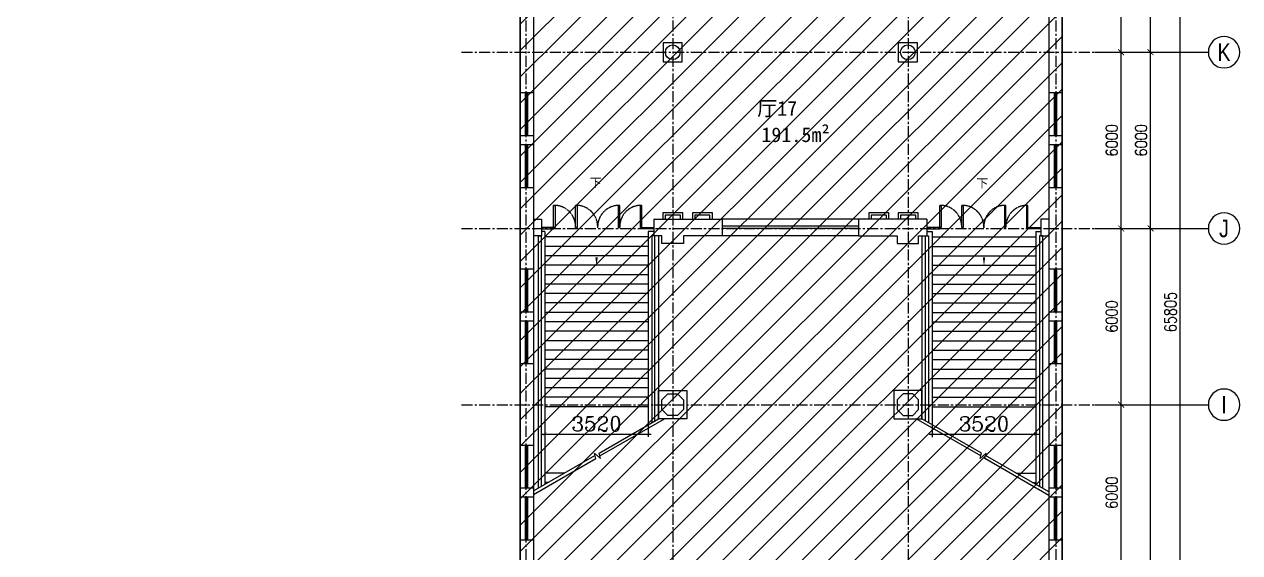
# Model space of a CAD drawing. Header units: millimetres. Extents: x -6028 to 253167, y -4970 to 98364.
# Drawn here: x 79333 to 120678, y 43179 to 61172 of the extents above; entities that cross this region are included whole.
import ezdxf
from ezdxf.enums import TextEntityAlignment as Align

# ---------------------------------------------------------------- set-up
doc = ezdxf.new("R2010")
doc.units = ezdxf.units.MM
doc.linetypes.add('2F-I-AR$0$CENTER', pattern=[2, 1.25, -0.25, 0.25, -0.25])
doc.linetypes.add('2F-I-AR$0$DASH', pattern=[0.35, 0.25, -0.1])
doc.layers.get('DefPoints').update_dxf_attribs({"color": 250})
for name, color, linetype in [('2F-I-AR$0$0-建-楼梯', 1, 'Continuous'), ('2F-I-AR$0$0-建-轴号', 1, 'Continuous'), ('2F-I-AR$0$0-标注', 4, 'Continuous'), ('2F-I-AR$0$1-墙', 7, 'Continuous'), ('2F-I-AR$0$1-完成面', 3, 'Continuous'), ('2F-I-AR$0$1-窗', 2, 'Continuous'), ('2F-I-AR$0$A-stairs', 2, 'Continuous'), ('2F-I-AR$0$AXIS_TEXT', 7, 'Continuous'), ('2F-I-AR$0$GZET_DIM_1-200_平面尺寸标注', 1, 'Continuous'), ('2F-I-AR$0$I—平面—门', 1, 'Continuous')]:
    doc.layers.add(name, color=color, linetype=linetype)
doc.layers.add('2F-I-AR$0$GZET_COL_GRID_1-200_轴线', color=8, linetype='2F-I-AR$0$CENTER', lineweight=25)
doc.layers.add('2F-I-AR$0$I-SCOPE', color=252, linetype='Continuous', lineweight=35)
doc.styles.add('2F-I-AR$0$COMPLEX', font='COMPLEX')
doc.styles.add('2F-I-AR$0$GZET-DIMT', font='romans.shx', dxfattribs={"width": 0.8})
doc.styles.add('2F-I-AR$0$GZET-HT', font='arial.ttf', dxfattribs={"width": 0.8})
doc.styles.add('2F-I-AR$0$MtXpl_', font='SimSun.ttf')
doc.styles.add('2F-I-AR$0$Standard', font='arial.ttf')
doc.dimstyles.new('2F-I-AR$0$GZET_200', dxfattribs={"dimscale": 200, "dimtxt": 2, "dimasz": 1, "dimexe": 1, "dimexo": 1.5, "dimgap": 0.6, "dimtad": 1, "dimdec": 0, "dimrnd": 0.005, "dimzin": 0, "dimdsep": 46, "dimtxsty": '2F-I-AR$0$GZET-DIMT', "dimblk": '2F-I-AR$0$_ArchTick', "dimcen": 0.125, "dimclrd": 1, "dimclre": 1, "dimclrt": 2, "dimadec": 0, "dimazin": 0, "dimtfac": 1, "dimtdec": 0, "dimtix": 1, "dimtmove": 2, "dimatfit": 3, "dimldrblk": '2F-I-AR$0$_Dot', "dimfxl": 1, "dimtvp": 1, "dimtolj": 1, "dimtzin": 0, "dimarcsym": 0})
doc.dimstyles.new('2F-I-AR$0$SCG-1.200', dxfattribs={"dimscale": 100, "dimtxt": 5, "dimasz": 1, "dimexe": 1, "dimexo": 1.5, "dimgap": 1, "dimtad": 1, "dimdec": 0, "dimrnd": 5, "dimzin": 0, "dimdsep": 46, "dimtxsty": '2F-I-AR$0$COMPLEX', "dimblk": '2F-I-AR$0$_ArchTick', "dimcen": 0, "dimdle": 1, "dimclrd": 9, "dimclre": 9, "dimclrt": 2, "dimadec": 0, "dimazin": 0, "dimtfac": 1, "dimtdec": 0, "dimtix": 1, "dimtmove": 2, "dimatfit": 3, "dimldrblk": '2F-I-AR$0$_ArchTick', "dimfxl": 5, "dimfxlon": 1, "dimtfill": 1, "dimtolj": 1, "dimtzin": 0, "dimarcsym": 0})

# ---------------------------------------------------------------- blocks, each defined once
blk = doc.blocks.new('2F-I-AR$0$chuanghu1')
for p, q in [((0, 3230), (450, 3230)), ((0, 1770), (450, 1770)), ((0, 1460), (450, 1460)), ((0, 0), (450, 0))]:
    blk.add_line(p, q)
at = {"layer": '2F-I-AR$0$1-窗'}
for p, q in [((185, 3230), (185, 1770)), ((225, 3230), (225, 1770)), ((265, 3230), (265, 1770)), ((185, 1460), (185, 0)), ((225, 1460), (225, 0)), ((265, 1460), (265, 0))]:
    blk.add_line(p, q, dxfattribs=at)
blk = doc.blocks.new('2F-I-AR$0$_ArchTick')
at = {"color": 2, "linetype": 'ByBlock', "const_width": 0.15}
blk.add_lwpolyline([(-0.5, -0.5), (0.5, 0.5)], dxfattribs=at)
blk = doc.blocks.new('*D90')
at = {"layer": '2F-I-AR$0$A-stairs', "color": 9, "lineweight": -2, "transparency": 16777216}
for p, q in [((97040, 47720), (97040, 47120)), ((100560, 47720), (100560, 47120)), ((96940, 47220), (100660, 47220))]:
    blk.add_line(p, q, dxfattribs=at)
at = {"layer": 'DefPoints', "color": 0, "transparency": 16777216}
for p in [(97040, 48149), (100560, 48149), (100560, 47220)]:
    blk.add_point(p, dxfattribs=at)
at = {"layer": '2F-I-AR$0$A-stairs', "color": 9, "lineweight": -2, "transparency": 16777216, "xscale": 100, "yscale": 100, "zscale": 100, "rotation": 180}
blk.add_blockref('2F-I-AR$0$_ArchTick', (97040, 47220), dxfattribs=at)
at = {"layer": '2F-I-AR$0$A-stairs', "color": 9, "lineweight": -2, "transparency": 16777216, "xscale": 100, "yscale": 100, "zscale": 100}
blk.add_blockref('2F-I-AR$0$_ArchTick', (100560, 47220), dxfattribs=at)
at = {"layer": '2F-I-AR$0$A-stairs', "color": 2, "transparency": 16777216, "insert": (98800, 47570), "char_height": 500, "attachment_point": 5, "style": '2F-I-AR$0$COMPLEX', "bg_fill": 3, "box_fill_scale": 1.1, "bg_fill_color": 256, "bg_fill_true_color": 13158600, "bg_fill_transparency": 0}
blk.add_mtext('\\A1;3520', dxfattribs=at)
blk = doc.blocks.new('*D91')
at = {"layer": '2F-I-AR$0$A-stairs', "color": 9, "lineweight": -2, "transparency": 16777216}
for p, q in [((110220, 47719), (110220, 47119)), ((113740, 47719), (113740, 47119)), ((110120, 47219), (113840, 47219))]:
    blk.add_line(p, q, dxfattribs=at)
at = {"layer": 'DefPoints', "color": 0, "transparency": 16777216}
for p in [(110220, 48149), (113740, 48149), (113740, 47219)]:
    blk.add_point(p, dxfattribs=at)
at = {"layer": '2F-I-AR$0$A-stairs', "color": 9, "lineweight": -2, "transparency": 16777216, "xscale": 100, "yscale": 100, "zscale": 100, "rotation": 180}
blk.add_blockref('2F-I-AR$0$_ArchTick', (110220, 47219), dxfattribs=at)
at = {"layer": '2F-I-AR$0$A-stairs', "color": 9, "lineweight": -2, "transparency": 16777216, "xscale": 100, "yscale": 100, "zscale": 100}
blk.add_blockref('2F-I-AR$0$_ArchTick', (113740, 47219), dxfattribs=at)
at = {"layer": '2F-I-AR$0$A-stairs', "color": 2, "transparency": 16777216, "insert": (111980, 47569), "char_height": 500, "attachment_point": 5, "style": '2F-I-AR$0$COMPLEX', "bg_fill": 3, "box_fill_scale": 1.1, "bg_fill_color": 256, "bg_fill_true_color": 13158600, "bg_fill_transparency": 0}
blk.add_mtext('\\A1;3520', dxfattribs=at)
blk = doc.blocks.new('2F-I-AR$0$_AXISO')
blk.add_circle((0, 0), 0.5)
at = {"layer": '2F-I-AR$0$AXIS_TEXT', "style": '2F-I-AR$0$GZET-HT', "width": 0.8}
blk.add_attdef('A', text='', height=0.56, dxfattribs=at).set_placement((0, 0), align=Align.MIDDLE_CENTER)
blk = doc.blocks.new('*D266')
at = {"layer": '2F-I-AR$0$GZET_DIM_1-200_平面尺寸标注', "color": 1, "lineweight": -2, "transparency": 16777216}
for p, q in [((115746, 48220), (116845, 48220)), ((116645, 42220), (116645, 48220)), ((115746, 42220), (116845, 42220))]:
    blk.add_line(p, q, dxfattribs=at)
at = {"layer": 'DefPoints', "color": 0, "transparency": 16777216}
for p in [(115446, 48220), (116645, 48220), (115446, 42220)]:
    blk.add_point(p, dxfattribs=at)
at = {"layer": '2F-I-AR$0$GZET_DIM_1-200_平面尺寸标注', "color": 1, "lineweight": -2, "transparency": 16777216, "xscale": 200, "yscale": 200, "zscale": 200}
for p, rotation in [((116645, 48220), 90), ((116645, 42220), 270)]:
    blk.add_blockref('2F-I-AR$0$_ArchTick', p, dxfattribs=dict(at, rotation=rotation))
at = {"layer": '2F-I-AR$0$GZET_DIM_1-200_平面尺寸标注', "color": 2, "transparency": 16777216, "insert": (116325, 45220), "char_height": 400, "attachment_point": 5, "rotation": 90, "style": '2F-I-AR$0$GZET-DIMT'}
blk.add_mtext('\\A1;6000', dxfattribs=at)
blk = doc.blocks.new('2F-I-AR$0$_Dot')
at = {"color": 0, "linetype": 'ByBlock', "lineweight": -2}
blk.add_line((-0.5, 0), (-1, 0), dxfattribs=at)
at = {"color": 0, "linetype": 'ByBlock', "const_width": 0.5}
blk.add_lwpolyline([(-0.25, 0, 1), (0.25, 0, 1)], format="xyb", close=True, dxfattribs=at)
blk = doc.blocks.new('*D267')
at = {"layer": '2F-I-AR$0$GZET_DIM_1-200_平面尺寸标注', "color": 1, "lineweight": -2, "transparency": 16777216}
for p, q in [((115746, 54220), (116845, 54220)), ((116645, 48220), (116645, 54220)), ((115746, 48220), (116845, 48220))]:
    blk.add_line(p, q, dxfattribs=at)
at = {"layer": 'DefPoints', "color": 0, "transparency": 16777216}
for p in [(115446, 54220), (116645, 54220), (115446, 48220)]:
    blk.add_point(p, dxfattribs=at)
at = {"layer": '2F-I-AR$0$GZET_DIM_1-200_平面尺寸标注', "color": 1, "lineweight": -2, "transparency": 16777216, "xscale": 200, "yscale": 200, "zscale": 200}
for p, rotation in [((116645, 54220), 90), ((116645, 48220), 270)]:
    blk.add_blockref('2F-I-AR$0$_ArchTick', p, dxfattribs=dict(at, rotation=rotation))
at = {"layer": '2F-I-AR$0$GZET_DIM_1-200_平面尺寸标注', "color": 2, "transparency": 16777216, "insert": (116325, 51220), "char_height": 400, "attachment_point": 5, "rotation": 90, "style": '2F-I-AR$0$GZET-DIMT'}
blk.add_mtext('\\A1;6000', dxfattribs=at)
blk = doc.blocks.new('*D268')
at = {"layer": '2F-I-AR$0$GZET_DIM_1-200_平面尺寸标注', "color": 1, "lineweight": -2, "transparency": 16777216}
for p, q in [((115746, 60220), (116845, 60220)), ((116645, 54220), (116645, 60220)), ((115746, 54220), (116845, 54220))]:
    blk.add_line(p, q, dxfattribs=at)
at = {"layer": 'DefPoints', "color": 0, "transparency": 16777216}
for p in [(115446, 60220), (116645, 60220), (115446, 54220)]:
    blk.add_point(p, dxfattribs=at)
at = {"layer": '2F-I-AR$0$GZET_DIM_1-200_平面尺寸标注', "color": 1, "lineweight": -2, "transparency": 16777216, "xscale": 200, "yscale": 200, "zscale": 200}
for p, rotation in [((116645, 60220), 90), ((116645, 54220), 270)]:
    blk.add_blockref('2F-I-AR$0$_ArchTick', p, dxfattribs=dict(at, rotation=rotation))
at = {"layer": '2F-I-AR$0$GZET_DIM_1-200_平面尺寸标注', "color": 2, "transparency": 16777216, "insert": (116325, 57220), "char_height": 400, "attachment_point": 5, "rotation": 90, "style": '2F-I-AR$0$GZET-DIMT'}
blk.add_mtext('\\A1;6000', dxfattribs=at)
blk = doc.blocks.new('*D269')
at = {"layer": '2F-I-AR$0$GZET_DIM_1-200_平面尺寸标注', "color": 1, "lineweight": -2, "transparency": 16777216}
for p, q in [((115746, 66215), (116845, 66215)), ((116645, 60220), (116645, 66215)), ((115746, 60220), (116845, 60220))]:
    blk.add_line(p, q, dxfattribs=at)
at = {"layer": 'DefPoints', "color": 0, "transparency": 16777216}
for p in [(115446, 66215), (116645, 66215), (115446, 60220)]:
    blk.add_point(p, dxfattribs=at)
at = {"layer": '2F-I-AR$0$GZET_DIM_1-200_平面尺寸标注', "color": 1, "lineweight": -2, "transparency": 16777216, "xscale": 200, "yscale": 200, "zscale": 200}
for p, rotation in [((116645, 66215), 90), ((116645, 60220), 270)]:
    blk.add_blockref('2F-I-AR$0$_ArchTick', p, dxfattribs=dict(at, rotation=rotation))
at = {"layer": '2F-I-AR$0$GZET_DIM_1-200_平面尺寸标注', "color": 2, "transparency": 16777216, "insert": (116325, 63217), "char_height": 400, "attachment_point": 5, "rotation": 90, "style": '2F-I-AR$0$GZET-DIMT'}
blk.add_mtext('\\A1;5995', dxfattribs=at)
blk = doc.blocks.new('*D288')
at = {"layer": '2F-I-AR$0$GZET_DIM_1-200_平面尺寸标注', "color": 1, "lineweight": -2, "transparency": 16777216}
for p, q in [((115886, 54220), (117845, 54220)), ((117645, 24220), (117645, 54220)), ((115746, 24220), (117845, 24220))]:
    blk.add_line(p, q, dxfattribs=at)
at = {"layer": 'DefPoints', "color": 0, "transparency": 16777216}
for p in [(115586, 54220), (117645, 54220), (115446, 24220)]:
    blk.add_point(p, dxfattribs=at)
at = {"layer": '2F-I-AR$0$GZET_DIM_1-200_平面尺寸标注', "color": 1, "lineweight": -2, "transparency": 16777216, "xscale": 200, "yscale": 200, "zscale": 200}
for p, rotation in [((117645, 54220), 90), ((117645, 24220), 270)]:
    blk.add_blockref('2F-I-AR$0$_ArchTick', p, dxfattribs=dict(at, rotation=rotation))
at = {"layer": '2F-I-AR$0$GZET_DIM_1-200_平面尺寸标注', "color": 2, "transparency": 16777216, "insert": (117325, 39220), "char_height": 400, "attachment_point": 5, "rotation": 90, "style": '2F-I-AR$0$GZET-DIMT'}
blk.add_mtext('\\A1;30000', dxfattribs=at)
blk = doc.blocks.new('*D289')
at = {"layer": '2F-I-AR$0$GZET_DIM_1-200_平面尺寸标注', "color": 1, "lineweight": -2, "transparency": 16777216}
for p, q in [((115941, 60220), (117845, 60220)), ((117645, 54220), (117645, 60220)), ((115886, 54220), (117845, 54220))]:
    blk.add_line(p, q, dxfattribs=at)
at = {"layer": 'DefPoints', "color": 0, "transparency": 16777216}
for p in [(115641, 60220), (117645, 60220), (115586, 54220)]:
    blk.add_point(p, dxfattribs=at)
at = {"layer": '2F-I-AR$0$GZET_DIM_1-200_平面尺寸标注', "color": 1, "lineweight": -2, "transparency": 16777216, "xscale": 200, "yscale": 200, "zscale": 200}
for p, rotation in [((117645, 60220), 90), ((117645, 54220), 270)]:
    blk.add_blockref('2F-I-AR$0$_ArchTick', p, dxfattribs=dict(at, rotation=rotation))
at = {"layer": '2F-I-AR$0$GZET_DIM_1-200_平面尺寸标注', "color": 2, "transparency": 16777216, "insert": (117325, 57220), "char_height": 400, "attachment_point": 5, "rotation": 90, "style": '2F-I-AR$0$GZET-DIMT'}
blk.add_mtext('\\A1;6000', dxfattribs=at)
blk = doc.blocks.new('*D290')
at = {"layer": '2F-I-AR$0$GZET_DIM_1-200_平面尺寸标注', "color": 1, "lineweight": -2, "transparency": 16777216}
for p, q in [((115914, 66215), (117845, 66215)), ((117645, 60220), (117645, 66215)), ((115941, 60220), (117845, 60220))]:
    blk.add_line(p, q, dxfattribs=at)
at = {"layer": 'DefPoints', "color": 0, "transparency": 16777216}
for p in [(115614, 66215), (117645, 66215), (115641, 60220)]:
    blk.add_point(p, dxfattribs=at)
at = {"layer": '2F-I-AR$0$GZET_DIM_1-200_平面尺寸标注', "color": 1, "lineweight": -2, "transparency": 16777216, "xscale": 200, "yscale": 200, "zscale": 200}
for p, rotation in [((117645, 66215), 90), ((117645, 60220), 270)]:
    blk.add_blockref('2F-I-AR$0$_ArchTick', p, dxfattribs=dict(at, rotation=rotation))
at = {"layer": '2F-I-AR$0$GZET_DIM_1-200_平面尺寸标注', "color": 2, "transparency": 16777216, "insert": (117325, 63217), "char_height": 400, "attachment_point": 5, "rotation": 90, "style": '2F-I-AR$0$GZET-DIMT'}
blk.add_mtext('\\A1;5995', dxfattribs=at)
blk = doc.blocks.new('*D239')
at = {"layer": '2F-I-AR$0$GZET_DIM_1-200_平面尺寸标注', "color": 1, "lineweight": -2, "transparency": 16777216}
for p, q in [((116023, 84275), (118845, 84275)), ((118645, 84275), (118645, 18470)), ((115864, 18470), (118845, 18470))]:
    blk.add_line(p, q, dxfattribs=at)
at = {"layer": 'DefPoints', "color": 0, "transparency": 16777216}
for p in [(115723, 84275), (115564, 18470), (118645, 18470)]:
    blk.add_point(p, dxfattribs=at)
at = {"layer": '2F-I-AR$0$GZET_DIM_1-200_平面尺寸标注', "color": 1, "lineweight": -2, "transparency": 16777216, "xscale": 200, "yscale": 200, "zscale": 200}
for p, rotation in [((118645, 84275), 90), ((118645, 18470), 270)]:
    blk.add_blockref('2F-I-AR$0$_ArchTick', p, dxfattribs=dict(at, rotation=rotation))
at = {"layer": '2F-I-AR$0$GZET_DIM_1-200_平面尺寸标注', "color": 2, "transparency": 16777216, "insert": (118325, 51372), "char_height": 400, "attachment_point": 5, "rotation": 90, "style": '2F-I-AR$0$GZET-DIMT'}
blk.add_mtext('\\A1;65805', dxfattribs=at)
blk = doc.blocks.new('2F-I-AR')
for points in [[(101658.9, 54540), (101658.9, 54670), (101138.9, 54670), (101138.9, 54540)], [(102658.9, 54540), (102658.9, 54670), (102138.9, 54670), (102138.9, 54540)], [(108658.9, 54540), (108658.9, 54670), (108138.9, 54670), (108138.9, 54540)], [(109658.9, 54540), (109658.9, 54670), (109138.9, 54670), (109138.9, 54540)]]:
    blk.add_lwpolyline(points)
at = {"layer": '2F-I-AR$0$0-建-楼梯'}
for points in [[(98800, 55551.2, 0, 0, 0), (98800, 52931.2, 0, 80, 0), (98800, 53231.2, 0, 0, 0)], [(111980, 55551.2, 0, 0, 0), (111980, 52931.2, 0, 80, 0), (111980, 53231.2, 0, 0, 0)]]:
    blk.add_lwpolyline(points, format="xyseb", dxfattribs=at)
at = {"layer": '2F-I-AR$0$0-建-轴号', "linetype": 'Continuous'}
for p, q in [((116645, 60220), (119611.7, 60220)), ((116645, 54220), (119611.7, 54220)), ((116645, 48220), (119611.7, 48220))]:
    blk.add_line(p, q, dxfattribs=at)
at = {"layer": '2F-I-AR$0$1-墙'}
for p, q in [((114640, 84500), (114640, 18120)), ((114190, 84050), (114190, 18590)), ((96650, 72515), (96650, 18590)), ((96200, 65940), (96200, 18120)), ((96650, 54540), (96930, 54540)), ((100745, 54540), (103070, 54540)), ((107710, 54540), (103070, 54540)), ((110035, 54540), (107710, 54540)), ((114190, 54540), (113910, 54540)), ((107710, 53970), (103070, 53970))]:
    blk.add_line(p, q, dxfattribs=at)
for points in [[(96930, 54540), (96930, 53970)], [(103070, 54540), (103070, 53970), (101755, 53970), (101755, 53710), (101025, 53710), (101025, 53970), (100745, 53970)], [(100745, 54540), (100745, 53970)], [(107710, 54540), (107710, 53970), (109025, 53970), (109025, 53710), (109755, 53710), (109755, 53970), (110035, 53970)], [(110035, 54540), (110035, 53970)], [(113910, 54540), (113910, 53970)], [(96930, 53970), (96650, 53970)], [(113910, 53970), (114190, 53970)]]:
    blk.add_lwpolyline(points, dxfattribs=at)
for points in [[(101025, 48385), (101225, 48585), (101555, 48585), (101755, 48385), (101755, 48055), (101555, 47855), (101225, 47855), (101025, 48055)], [(109755, 48385), (109555, 48585), (109225, 48585), (109025, 48385), (109025, 48055), (109225, 47855), (109555, 47855), (109755, 48055)]]:
    blk.add_lwpolyline(points, close=True, dxfattribs=at)
for centre in [(101390, 60220), (109390, 60220)]:
    blk.add_circle(centre, 250, dxfattribs=at)
at = {"layer": '2F-I-AR$0$1-完成面'}
for p, q in [((107710, 54295), (103070, 54295)), ((107710, 54215), (103070, 54215))]:
    blk.add_line(p, q, dxfattribs=at)
for points in [[(101065, 59895), (101715, 59895), (101715, 60545), (101065, 60545)], [(109065, 59895), (109715, 59895), (109715, 60545), (109065, 60545)], [(100910, 48700), (101870, 48700), (101870, 47740), (100910, 47740)], [(109870, 48700), (108910, 48700), (108910, 47740), (109870, 47740)]]:
    blk.add_lwpolyline(points, close=True, dxfattribs=at)
for points in [[(101738.9, 54540), (101738.9, 54750), (101058.9, 54750), (101058.9, 54540)], [(102738.9, 54540), (102738.9, 54750), (102058.9, 54750), (102058.9, 54540)], [(108738.9, 54540), (108738.9, 54750), (108058.9, 54750), (108058.9, 54540)], [(109738.9, 54540), (109738.9, 54750), (109058.9, 54750), (109058.9, 54540)]]:
    blk.add_lwpolyline(points, dxfattribs=at)
at = {"layer": '2F-I-AR$0$A-stairs'}
for p, q in [((96815, 53970), (96815, 45377.4)), ((96815, 53970), (96915, 53970)), ((96915, 53970), (96915, 45435.1)), ((97040, 54120), (96930, 54120)), ((97040, 54120), (97040, 45507.3)), ((100560, 53930), (97040, 53930)), ((100785, 53970), (100685, 53970)), ((109995, 53970), (110095, 53970)), ((110220, 53930), (113740, 53930)), ((113740, 54120), (113740, 45507.3)), ((113740, 54120), (113910, 54120)), ((113865, 53970), (113865, 45435.1)), ((113965, 53970), (113865, 53970)), ((113965, 53970), (113965, 45377.4)), ((100560, 53608.8), (97040, 53608.8)), ((110220, 53608.8), (113740, 53608.8)), ((100560, 53287.6), (97040, 53287.6)), ((100560, 52966.5), (97040, 52966.5)), ((110220, 53287.6), (113740, 53287.6)), ((110220, 52966.5), (113740, 52966.5)), ((100560, 52645.3), (97040, 52645.3)), ((110220, 52645.3), (113740, 52645.3)), ((100560, 52324.1), (97040, 52324.1)), ((110220, 52324.1), (113740, 52324.1)), ((100560, 52002.9), (97040, 52002.9)), ((100560, 51681.8), (97040, 51681.8)), ((110220, 52002.9), (113740, 52002.9)), ((110220, 51681.8), (113740, 51681.8)), ((100560, 51360.6), (97040, 51360.6)), ((110220, 51360.6), (113740, 51360.6)), ((100560, 51039.4), (97040, 51039.4)), ((110220, 51039.4), (113740, 51039.4)), ((100560, 50718.2), (97040, 50718.2)), ((110220, 50718.2), (113740, 50718.2)), ((100560, 50397.1), (97040, 50397.1)), ((100560, 50075.9), (97040, 50075.9)), ((110220, 50397.1), (113740, 50397.1)), ((110220, 50075.9), (113740, 50075.9)), ((100560, 49754.7), (97040, 49754.7)), ((110220, 49754.7), (113740, 49754.7)), ((100560, 49433.5), (97040, 49433.5)), ((110220, 49433.5), (113740, 49433.5)), ((100560, 49112.4), (97040, 49112.4)), ((100560, 48791.2), (97040, 48791.2)), ((110220, 49112.4), (113740, 49112.4)), ((110220, 48791.2), (113740, 48791.2)), ((100560, 48470), (97040, 48470)), ((110220, 48470), (113740, 48470)), ((100560, 48148.8), (97040, 48148.8)), ((110220, 48148.8), (113740, 48148.8)), ((98884.7, 46572.3), (100910, 47741.6)), ((98911.5, 46472.3), (101107.2, 47740)), ((111868.5, 46472.3), (109672.8, 47740)), ((111895.3, 46572.3), (109870, 47741.6)), ((96650, 45282.1), (98746.4, 46492.4)), ((96650, 45166.6), (98773.2, 46392.4)), ((98773.2, 46392.4), (98727, 46564.8)), ((98727, 46564.8), (98933, 46391.9)), ((98933, 46391.9), (98884.7, 46572.3)), ((111847, 46391.9), (111895.3, 46572.3)), ((112053, 46564.8), (111847, 46391.9)), ((112006.8, 46392.4), (112053, 46564.8)), ((114190, 45132), (112006.8, 46392.4)), ((114190, 45247.5), (112033.6, 46492.4)), ((97702.9, 45890), (97040, 45890)), ((97146.6, 45568.8), (97040, 45568.8)), ((113077.1, 45890), (113740, 45890)), ((113633.4, 45568.8), (113740, 45568.8))]:
    blk.add_line(p, q, dxfattribs=at)
for points in [[(100745, 54120), (100560, 54120), (100560, 47539.5)], [(100685, 53970), (100685, 47611.7)], [(100785, 47669.4), (100785, 53970)], [(100910, 53970), (100910, 47741.6)], [(109870, 53970), (109870, 47741.6)], [(109995, 47669.4), (109995, 53970)], [(110035, 54120), (110220, 54120), (110220, 47539.5)], [(110095, 53970), (110095, 47611.7)]]:
    blk.add_lwpolyline(points, dxfattribs=at)
at = {"layer": '2F-I-AR$0$GZET_COL_GRID_1-200_轴线', "ltscale": 300}
for p, q in [((96390, 86500), (96390, 16120)), ((101395, 86500), (101395, 16120)), ((109395, 86500), (109395, 16120)), ((114420, 86500), (114420, 16120)), ((94205, 60220), (116645, 60220)), ((94205, 54220), (116645, 54220))]:
    blk.add_line(p, q, dxfattribs=at)
at = {"layer": '2F-I-AR$0$I—平面—门'}
for points in [[(97337.5, 54255), (97337.5, 55005), (97387.5, 55005), (97387.5, 54255)], [(98087.5, 54255), (98087.5, 55005), (98137.5, 55005), (98137.5, 54255)], [(99587.5, 54255), (99587.5, 55005), (99537.5, 55005), (99537.5, 54255)], [(100337.5, 54255), (100337.5, 55005), (100287.5, 55005), (100287.5, 54255)], [(110472.5, 54255), (110472.5, 55005), (110522.5, 55005), (110522.5, 54255)], [(111222.5, 54255), (111222.5, 55005), (111272.5, 55005), (111272.5, 54255)], [(112722.5, 54255), (112722.5, 55005), (112672.5, 55005), (112672.5, 54255)], [(113472.5, 54255), (113472.5, 55005), (113422.5, 55005), (113422.5, 54255)], [(96930, 54205), (97337.5, 54205), (97337.5, 54255), (96930, 54255)], [(100745, 54205), (100337.5, 54205), (100337.5, 54255), (100745, 54255)], [(110035, 54205), (110472.5, 54205), (110472.5, 54255), (110035, 54255)], [(113910, 54205), (113472.5, 54205), (113472.5, 54255), (113910, 54255)]]:
    blk.add_lwpolyline(points, close=True, dxfattribs=at)
at = {"layer": '2F-I-AR$0$I—平面—门', "color": 252, "linetype": '2F-I-AR$0$DASH', "ltscale": 5}
for centre, radius, start, end in [((97362.5, 54280), 725.4, 358.02507, 91.97493), ((98112.5, 54279.4), 726.1, 356.89227, 91.9732), ((99562.5, 54279.4), 726.1, 88.0268, 183.10773), ((100312.5, 54280), 725.4, 88.02507, 181.97493), ((110497.5, 54280), 725.4, 358.02507, 91.97493), ((111247.5, 54279.4), 726.1, 356.89227, 91.9732), ((112697.5, 54279.4), 726.1, 88.0268, 183.10773), ((113447.5, 54280), 725.4, 88.02507, 181.97493)]:
    blk.add_arc(centre, radius, start, end, dxfattribs=at)
at = {"layer": '2F-I-AR$0$0-建-轴号', "linetype": 'Continuous'}
ref = blk.add_blockref('2F-I-AR$0$_AXISO', (120145, 60220), dxfattribs=dict(at, xscale=-1066.666666666667, yscale=1066.666666666667, zscale=0.6666666666666664, rotation=180))
ref.add_attrib('A', 'K', dxfattribs={"layer": '2F-I-AR$0$AXIS_TEXT', "height": 597.3, "style": '2F-I-AR$0$GZET-HT', "width": 0.8}).set_placement((120145, 60220), align=Align.MIDDLE_CENTER)
ref = blk.add_blockref('2F-I-AR$0$_AXISO', (120145, 54220), dxfattribs=dict(at, xscale=-1066.666666666667, yscale=1066.666666666667, zscale=0.6666666666666664, rotation=180))
ref.add_attrib('A', 'J', dxfattribs={"layer": '2F-I-AR$0$AXIS_TEXT', "height": 597.3, "style": '2F-I-AR$0$GZET-HT', "width": 0.8}).set_placement((120145, 54220), align=Align.MIDDLE_CENTER)
ref = blk.add_blockref('2F-I-AR$0$_AXISO', (120145, 48220), dxfattribs=dict(at, xscale=-1066.666666666667, yscale=1066.666666666667, zscale=0.6666666666666664, rotation=180))
ref.add_attrib('A', 'I', dxfattribs={"layer": '2F-I-AR$0$AXIS_TEXT', "height": 597.3, "style": '2F-I-AR$0$GZET-HT', "width": 0.8}).set_placement((120145, 48220), align=Align.MIDDLE_CENTER)
at = {"layer": '2F-I-AR$0$1-墙', "rotation": 180}
for p in [(96650, 58835), (114640, 58835), (96650, 52835), (114640, 52835), (96650, 46835), (114640, 46835)]:
    blk.add_blockref('2F-I-AR$0$chuanghu1', p, dxfattribs=at)
at = {"layer": '2F-I-AR$0$0-建-楼梯', "style": '2F-I-AR$0$Standard'}
for p in [(98561, 55626.9), (111715.1, 55606)]:
    blk.add_text('下', height=300, dxfattribs=at).set_placement(p)
at = {"layer": '2F-I-AR$0$0-标注', "style": '2F-I-AR$0$MtXpl_'}
for s, p in [('厅17', (104262.8, 58059.4)), ('191.5m²', (104407.5, 57161.6))]:
    blk.add_text(s, height=500, dxfattribs=at).set_placement(p)
at = {"layer": '2F-I-AR$0$GZET_DIM_1-200_平面尺寸标注'}
for base, p1, p2, angle, picture, middle in [((118645, 18470), (115723, 84275), (115564.1, 18470), 90, '*D239', (118325, 51372.5)), ((116645, 66215), (115446.1, 60220), (115446.1, 66215), 270, '*D269', (116325, 63217.5)), ((117645, 66215), (115641.1, 60220), (115613.9, 66215), 90, '*D290', (117325, 63217.5)), ((116645, 60220), (115446.1, 54220), (115446.1, 60220), 270, '*D268', (116325, 57220)), ((117645, 60220), (115585.9, 54220), (115641.1, 60220), 90, '*D289', (117325, 57220)), ((116645, 54220), (115446.1, 48220), (115446.1, 54220), 270, '*D267', (116325, 51220)), ((117645, 54220), (115446.1, 24220), (115585.9, 54220), 90, '*D288', (117325, 39220)), ((116645, 48220), (115446.1, 42220), (115446.1, 48220), 270, '*D266', (116325, 45220))]:
    dim = blk.add_linear_dim(base=base, p1=p1, p2=p2, angle=angle, dimstyle='2F-I-AR$0$GZET_200', dxfattribs=at)
    dim.commit()
    dim.dimension.update_dxf_attribs({"geometry": picture, "text_midpoint": middle})
at = {"layer": '2F-I-AR$0$A-stairs'}
for base, p1, p2, picture, middle in [((100560, 47219.8), (97040, 48148.8), (100560, 48148.8), '*D90', (98800, 47569.8)), ((113740, 47219.2), (110220, 48148.8), (113740, 48148.8), '*D91', (111980, 47569.2))]:
    dim = blk.add_linear_dim(base=base, p1=p1, p2=p2, dimstyle='2F-I-AR$0$SCG-1.200', dxfattribs=at)
    dim.commit()
    dim.dimension.update_dxf_attribs({"geometry": picture, "text_midpoint": middle})
at = {"layer": '2F-I-AR$0$I-SCOPE'}
h = blk.add_hatch(dxfattribs=at)
h.set_pattern_fill('ANSI31', color=256, scale=200)
h.paths.add_polyline_path([(114640, 84500), (0, 84500), (0, 0), (18450, 0), (18450, 2940), (27100, 2940), (27100, 0), (36480, 0), (36480, 18540), (18480, 18540), (18480, 66390), (96200, 66390), (96200, 18120), (114640, 18120)])
at = {"layer": '2F-I-AR$0$GZET_COL_GRID_1-200_轴线', "ltscale": 300}
blk.add_line((94205, 48220), (116645, 48220), dxfattribs=at)
at = {"layer": '2F-I-AR$0$I-SCOPE'}
blk.add_lwpolyline([(114640, 84500), (0, 84500), (0, 0), (18450, 0), (18450, 2940), (27100, 2940), (27100, 0), (36480, 0), (36480, 18540), (18480, 18540), (18480, 18540), (18480, 66390), (96200, 66390), (96200, 18120), (114640, 18120)], close=True, dxfattribs=at)

msp = doc.modelspace()

# ---------------------------------------------------------------- block references
msp.add_blockref('2F-I-AR', (0, 0))

doc.saveas('drawing.dxf')
